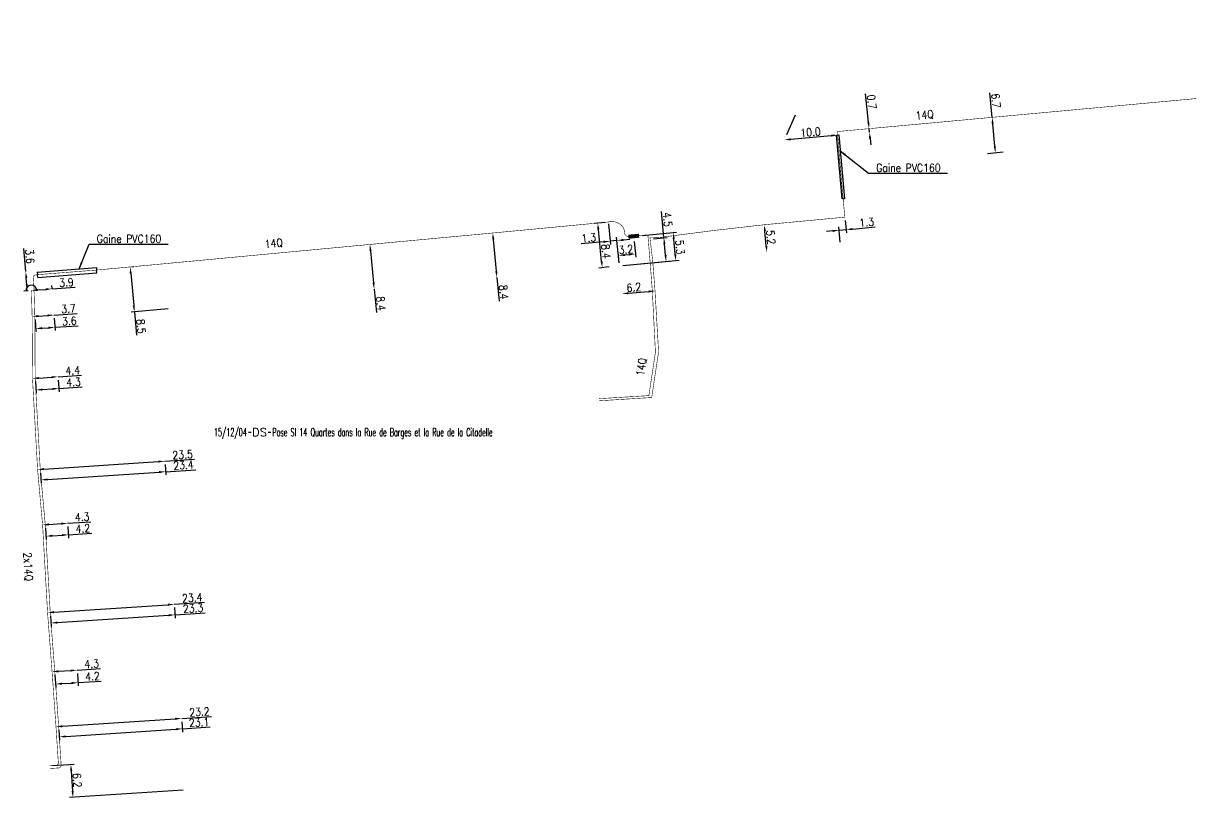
# Model space of a CAD drawing. Header units: millimetres. Extents: x 79997 to 81000, y 143376 to 144000.
# Drawn here: x 80562.6 to 80781.3, y 143502 to 143647.2 of the extents above; entities that cross this region are included whole.
import ezdxf
from ezdxf.enums import TextEntityAlignment as Align

# ---------------------------------------------------------------- set-up
doc = ezdxf.new("R2010")
doc.units = ezdxf.units.MM
doc.header["$PDMODE"] = 34
doc.linetypes.add('S_SIGNAL', pattern=[10, 4, -1.5, 0, -1.5, 0, -1.5, 0, -1.5])
doc.linetypes.add('S_ST', pattern=[14, 8, -1.5, 0, -1.5, 0, -1.5, 0, -1.5])
doc.layers.get('0').update_dxf_attribs({"linetype": 'CONTINUOUS'})
doc.layers.get('DEFPOINTS').update_dxf_attribs({"linetype": 'CONTINUOUS'})
for name, color, linetype in [('S_100', 5, 'S_SIGNAL'), ('S_300', 7, 'CONTINUOUS'), ('S_400', 7, 'CONTINUOUS')]:
    doc.layers.add(name, color=color, linetype=linetype)
doc.styles.add('M_ROMANS', font='ROMANS.shx', dxfattribs={"width": 0.75})
doc.styles.get("Standard").update_dxf_attribs({"font": 'romans.shx', "width": 0.85})
doc.dimstyles.get("Standard").update_dxf_attribs({"dimtxt": 1.5, "dimasz": 1.2, "dimexe": 0.625, "dimexo": 0.625, "dimgap": 0.25, "dimtad": 1, "dimdec": 1, "dimzin": 0, "dimdsep": 46, "dimtxsty": 'Standard', "dimcen": -0.5, "dimadec": 0, "dimazin": 0, "dimtfac": 1, "dimtdec": 1, "dimtmove": 0, "dimatfit": 3, "dimfxl": 0, "dimtolj": 1, "dimtzin": 0, "dimarcsym": 0})

# ---------------------------------------------------------------- blocks, each defined once
blk = doc.blocks.new('*D40')
at = {"layer": 'DEFPOINTS', "color": 0, "linetype": 'Continuous', "transparency": 16777216}
for p in [(80705.24, 143625.34), (80715.2, 143626.25), (80715.2, 143626.25)]:
    blk.add_point(p, dxfattribs=at)
at = {"layer": 'S_100', "color": 0, "linetype": 'Continuous', "lineweight": -2, "transparency": 16777216}
for p, q in [((80715.15, 143626.87), (80715.15, 143626.87)), ((80705.19, 143625.96), (80705.19, 143625.96)), ((80706.44, 143625.45), (80714.01, 143626.14))]:
    blk.add_line(p, q, dxfattribs=at)
at = {"layer": 'S_100', "color": 0, "linetype": 'Continuous', "transparency": 16777216}
for points in [[(80706.42, 143625.65), (80706.46, 143625.25), (80705.24, 143625.34)], [(80713.99, 143626.34), (80714.03, 143625.94), (80715.2, 143626.25)]]:
    blk.add_solid(points, dxfattribs=at)
at = {"layer": 'S_100', "color": 0, "linetype": 'Continuous', "transparency": 16777216, "insert": (80710.13, 143626.79), "char_height": 1.5, "attachment_point": 5, "rotation": 5.1975}
blk.add_mtext('\\A1;10.0', dxfattribs=at)
blk = doc.blocks.new('*D41')
at = {"layer": 'DEFPOINTS', "color": 0, "linetype": 'Continuous', "transparency": 16777216}
for p in [(80744.15, 143629.56), (80744.15, 143629.56), (80744.76, 143622.94)]:
    blk.add_point(p, dxfattribs=at)
at = {"layer": 'S_100', "color": 0, "linetype": 'Continuous', "lineweight": -2, "transparency": 16777216}
for p, q in [((80744.15, 143629.56), (80743.72, 143634.15)), ((80744.65, 143624.14), (80744.26, 143628.37))]:
    blk.add_line(p, q, dxfattribs=at)
at = {"layer": 'S_100', "color": 0, "linetype": 'Continuous', "transparency": 16777216}
for points in [[(80744.46, 143628.39), (80744.06, 143628.35), (80744.15, 143629.56)], [(80744.85, 143624.15), (80744.45, 143624.12), (80744.76, 143622.94)]]:
    blk.add_solid(points, dxfattribs=at)
at = {"layer": 'S_100', "color": 0, "linetype": 'Continuous', "transparency": 16777216, "insert": (80744.86, 143632.69), "char_height": 1.5, "attachment_point": 5, "rotation": 275.287}
blk.add_mtext('\\A1;6.7', dxfattribs=at)
blk = doc.blocks.new('*D42')
at = {"layer": 'DEFPOINTS', "color": 0, "linetype": 'Continuous', "transparency": 16777216}
for p in [(80701.47, 143609.43), (80701.47, 143609.43), (80701.96, 143604.25)]:
    blk.add_point(p, dxfattribs=at)
at = {"layer": 'S_100', "color": 0, "linetype": 'Continuous', "lineweight": -2, "transparency": 16777216}
blk.add_line((80701.84, 143605.45), (80701.58, 143608.24), dxfattribs=at)
at = {"layer": 'S_100', "color": 0, "linetype": 'Continuous', "transparency": 16777216}
for points in [[(80701.78, 143608.26), (80701.39, 143608.22), (80701.47, 143609.43)], [(80702.04, 143605.47), (80701.65, 143605.43), (80701.96, 143604.25)]]:
    blk.add_solid(points, dxfattribs=at)
at = {"layer": 'S_100', "color": 0, "linetype": 'Continuous', "transparency": 16777216, "insert": (80702.7, 143607.08), "char_height": 1.5, "attachment_point": 5, "rotation": 275.3334}
blk.add_mtext('\\A1;5.2', dxfattribs=at)
blk = doc.blocks.new('*D43')
at = {"layer": 'DEFPOINTS', "color": 0, "linetype": 'Continuous', "transparency": 16777216}
for p in [(80674.81, 143596.5), (80680.99, 143597.02), (80680.99, 143597.02)]:
    blk.add_point(p, dxfattribs=at)
at = {"layer": 'S_100', "color": 0, "linetype": 'Continuous', "lineweight": -2, "transparency": 16777216}
blk.add_line((80676, 143596.6), (80679.79, 143596.92), dxfattribs=at)
at = {"layer": 'S_100', "color": 0, "linetype": 'Continuous', "transparency": 16777216}
for points in [[(80675.99, 143596.8), (80676.02, 143596.4), (80674.81, 143596.5)], [(80679.77, 143597.12), (80679.81, 143596.72), (80680.99, 143597.02)]]:
    blk.add_solid(points, dxfattribs=at)
at = {"layer": 'S_100', "color": 0, "linetype": 'Continuous', "transparency": 16777216, "insert": (80677.02, 143597.69), "char_height": 1.5, "attachment_point": 5, "rotation": 4.771}
blk.add_mtext('\\A1;6.2', dxfattribs=at)
blk = doc.blocks.new('*D44')
at = {"layer": 'DEFPOINTS', "color": 0, "linetype": 'Continuous', "transparency": 16777216}
for p in [(80721.09, 143627.44), (80721.09, 143627.44), (80721.16, 143626.79)]:
    blk.add_point(p, dxfattribs=at)
at = {"layer": 'S_100', "color": 0, "linetype": 'Continuous', "lineweight": -2, "transparency": 16777216}
for p, q in [((80720.97, 143628.63), (80720.44, 143633.94)), ((80721.16, 143626.79), (80721.09, 143627.44)), ((80721.28, 143625.6), (80721.4, 143624.4))]:
    blk.add_line(p, q, dxfattribs=at)
at = {"layer": 'S_100', "color": 0, "linetype": 'Continuous', "transparency": 16777216}
for points in [[(80721.17, 143628.65), (80720.77, 143628.61), (80721.09, 143627.44)], [(80721.48, 143625.62), (80721.08, 143625.57), (80721.16, 143626.79)]]:
    blk.add_solid(points, dxfattribs=at)
at = {"layer": 'S_100', "color": 0, "linetype": 'Continuous', "transparency": 16777216, "insert": (80721.59, 143632.46), "char_height": 1.5, "attachment_point": 5, "rotation": 275.7668}
blk.add_mtext('\\A1;0.7', dxfattribs=at)
blk = doc.blocks.new('*D48')
at = {"layer": 'DEFPOINTS', "color": 0, "linetype": 'Continuous', "transparency": 16777216}
for p in [(80682.65, 143607.01), (80680.07, 143606.76), (80674.32, 143601.7)]:
    blk.add_point(p, dxfattribs=at)
at = {"layer": 'S_100', "color": 0, "linetype": 'Continuous', "lineweight": -2, "transparency": 16777216}
for p, q in [((80682.65, 143607.01), (80682.18, 143611.89)), ((80680.69, 143606.82), (80683.27, 143607.07)), ((80682.96, 143603.72), (80682.76, 143605.81)), ((80674.94, 143601.76), (80683.69, 143602.59))]:
    blk.add_line(p, q, dxfattribs=at)
at = {"layer": 'S_100', "color": 0, "linetype": 'Continuous', "transparency": 16777216}
for points in [[(80682.96, 143605.83), (80682.56, 143605.79), (80682.65, 143607.01)], [(80683.16, 143603.74), (80682.76, 143603.7), (80683.07, 143602.53)]]:
    blk.add_solid(points, dxfattribs=at)
at = {"layer": 'S_100', "color": 0, "linetype": 'Continuous', "transparency": 16777216, "insert": (80683.33, 143610.41), "char_height": 1.5, "attachment_point": 5, "rotation": 275.415}
blk.add_mtext('\\A1;4.5', dxfattribs=at)
blk = doc.blocks.new('*D49')
at = {"layer": 'DEFPOINTS', "color": 0, "linetype": 'Continuous', "transparency": 16777216}
for p in [(80716.56, 143610.85), (80716.79, 143608.52), (80715.75, 143605.55)]:
    blk.add_point(p, dxfattribs=at)
at = {"layer": 'S_100', "color": 0, "linetype": 'Continuous', "lineweight": -2, "transparency": 16777216}
for p, q in [((80716.62, 143610.23), (80716.84, 143607.89)), ((80714.29, 143608.28), (80713.09, 143608.16)), ((80715.69, 143606.17), (80715.42, 143609.01)), ((80715.48, 143608.39), (80716.79, 143608.52)), ((80717.98, 143608.63), (80722.22, 143609.03))]:
    blk.add_line(p, q, dxfattribs=at)
at = {"layer": 'S_100', "color": 0, "linetype": 'Continuous', "transparency": 16777216}
for points in [[(80714.27, 143608.48), (80714.3, 143608.08), (80715.48, 143608.39)], [(80717.96, 143608.83), (80718, 143608.43), (80716.79, 143608.52)]]:
    blk.add_solid(points, dxfattribs=at)
at = {"layer": 'S_100', "color": 0, "linetype": 'Continuous', "transparency": 16777216, "insert": (80720.64, 143609.89), "char_height": 1.5, "attachment_point": 5, "rotation": 5.415}
blk.add_mtext('\\A1;1.3', dxfattribs=at)
blk = doc.blocks.new('S_300_01')
at = {"color": 0, "linetype": 'Continuous'}
blk.add_solid([(-1, 0.75), (-1, 0), (1, 0.75), (1, 0)], dxfattribs=at)
at = {"color": 0, "linetype": 'Continuous', "style": 'M_ROMANS', "width": 0.75, "flags": 3}
for tag, p in [('DEF_LEG', (-0.05, -4.63)), ('DEF_COUP', (-0.05, -7.13)), ('DEF_TYPE', (-0.05, -9.63))]:
    blk.add_attdef(tag, text='', height=1.2, dxfattribs=at).set_placement(p, align=Align.MIDDLE)
blk = doc.blocks.new('S_300_05')
at = {"layer": 'S_300', "linetype": 'Continuous'}
blk.add_arc((0, 0), 1, 270, 90, dxfattribs=at)
at = {"layer": 'S_300', "linetype": 'Continuous', "style": 'M_ROMANS', "width": 0.75, "flags": 3}
for tag, p in [('DEF_LEG', (0, -5)), ('DEF_COUP', (0, -7.5)), ('DEF_TYPE', (0, -10))]:
    blk.add_attdef(tag, text='', height=1.2, dxfattribs=at).set_placement(p, align=Align.MIDDLE)
blk = doc.blocks.new('*D52')
at = {"layer": 'DEFPOINTS', "color": 0, "linetype": 'Continuous', "transparency": 16777216}
for p in [(80627.58, 143605.74), (80627.58, 143605.74), (80628.37, 143597.38)]:
    blk.add_point(p, dxfattribs=at)
at = {"layer": 'S_100', "color": 0, "linetype": 'Continuous', "lineweight": -2, "transparency": 16777216}
for p, q in [((80628.2, 143605.8), (80628.2, 143605.8)), ((80627.69, 143604.55), (80628.26, 143598.57)), ((80628.37, 143597.38), (80628.79, 143592.97)), ((80628.99, 143597.44), (80628.99, 143597.44))]:
    blk.add_line(p, q, dxfattribs=at)
at = {"layer": 'S_100', "color": 0, "linetype": 'Continuous', "transparency": 16777216}
for points in [[(80627.89, 143604.57), (80627.49, 143604.53), (80627.58, 143605.74)], [(80628.46, 143598.59), (80628.06, 143598.56), (80628.37, 143597.38)]]:
    blk.add_solid(points, dxfattribs=at)
at = {"layer": 'S_100', "color": 0, "linetype": 'Continuous', "transparency": 16777216, "insert": (80629.63, 143594.67), "char_height": 1.5, "attachment_point": 5, "rotation": 275.415}
blk.add_mtext('\\A1;8.4', dxfattribs=at)
blk = doc.blocks.new('*D53')
at = {"layer": 'DEFPOINTS', "color": 0, "linetype": 'Continuous', "transparency": 16777216}
for p in [(80650.58, 143607.88), (80650.58, 143607.88), (80651.37, 143599.52)]:
    blk.add_point(p, dxfattribs=at)
at = {"layer": 'S_100', "color": 0, "linetype": 'Continuous', "lineweight": -2, "transparency": 16777216}
for p, q in [((80650.69, 143606.68), (80651.26, 143600.71)), ((80651.37, 143599.52), (80651.79, 143595.1))]:
    blk.add_line(p, q, dxfattribs=at)
at = {"layer": 'S_100', "color": 0, "linetype": 'Continuous', "transparency": 16777216}
for points in [[(80650.89, 143606.7), (80650.49, 143606.66), (80650.58, 143607.88)], [(80651.45, 143600.73), (80651.06, 143600.69), (80651.37, 143599.52)]]:
    blk.add_solid(points, dxfattribs=at)
at = {"layer": 'S_100', "color": 0, "linetype": 'Continuous', "transparency": 16777216, "insert": (80652.63, 143596.81), "char_height": 1.5, "attachment_point": 5, "rotation": 275.415}
blk.add_mtext('\\A1;8.4', dxfattribs=at)
blk = doc.blocks.new('*D54')
at = {"layer": 'DEFPOINTS', "color": 0, "linetype": 'Continuous', "transparency": 16777216}
for p in [(80670.26, 143609.74), (80672.19, 143609.93), (80673.03, 143601.58)]:
    blk.add_point(p, dxfattribs=at)
at = {"layer": 'S_100', "color": 0, "linetype": 'Continuous', "lineweight": -2, "transparency": 16777216}
for p, q in [((80671.57, 143609.87), (80669.64, 143609.67)), ((80670.98, 143602.57), (80670.38, 143608.54)), ((80672.41, 143601.51), (80670.48, 143601.32))]:
    blk.add_line(p, q, dxfattribs=at)
at = {"layer": 'S_100', "color": 0, "linetype": 'Continuous', "transparency": 16777216}
for points in [[(80670.58, 143608.56), (80670.18, 143608.52), (80670.26, 143609.74)], [(80671.18, 143602.59), (80670.79, 143602.55), (80671.11, 143601.38)]]:
    blk.add_solid(points, dxfattribs=at)
at = {"layer": 'S_100', "color": 0, "linetype": 'Continuous', "transparency": 16777216, "insert": (80671.8, 143604.46), "char_height": 1.5, "attachment_point": 5, "rotation": 275.768}
blk.add_mtext('\\A1;8.4', dxfattribs=at)
blk = doc.blocks.new('*D55')
at = {"layer": 'DEFPOINTS', "color": 0, "linetype": 'Continuous', "transparency": 16777216}
for p in [(80582.37, 143601.49), (80582.65, 143601.52), (80590.38, 143593.73)]:
    blk.add_point(p, dxfattribs=at)
at = {"layer": 'S_100', "color": 0, "linetype": 'Continuous', "lineweight": -2, "transparency": 16777216}
for p, q in [((80582.99, 143601.55), (80583.28, 143601.58)), ((80582.76, 143600.33), (80583.33, 143594.28)), ((80589.76, 143593.67), (80582.82, 143593.03)), ((80583.44, 143593.08), (80583.85, 143588.73))]:
    blk.add_line(p, q, dxfattribs=at)
at = {"layer": 'S_100', "color": 0, "linetype": 'Continuous', "transparency": 16777216}
for points in [[(80582.96, 143600.34), (80582.57, 143600.31), (80582.65, 143601.52)], [(80583.53, 143594.3), (80583.13, 143594.26), (80583.44, 143593.08)]]:
    blk.add_solid(points, dxfattribs=at)
at = {"layer": 'S_100', "color": 0, "linetype": 'Continuous', "transparency": 16777216, "insert": (80584.69, 143590.4), "char_height": 1.5, "attachment_point": 5, "rotation": 275.3264}
blk.add_mtext('\\A1;8.5', dxfattribs=at)
blk = doc.blocks.new('*D56')
at = {"layer": 'DEFPOINTS', "color": 0, "linetype": 'Continuous', "transparency": 16777216}
for p in [(80672.21, 143610.26), (80672.58, 143606.35), (80674.32, 143601.7)]:
    blk.add_point(p, dxfattribs=at)
at = {"layer": 'S_100', "color": 0, "linetype": 'Continuous', "lineweight": -2, "transparency": 16777216}
for p, q in [((80672.27, 143609.63), (80672.64, 143605.72)), ((80674.26, 143602.32), (80673.8, 143607.09)), ((80671.38, 143606.23), (80667.18, 143605.84)), ((80673.86, 143606.47), (80672.58, 143606.35)), ((80675.06, 143606.58), (80676.25, 143606.7))]:
    blk.add_line(p, q, dxfattribs=at)
at = {"layer": 'S_100', "color": 0, "linetype": 'Continuous', "transparency": 16777216}
for points in [[(80671.36, 143606.43), (80671.4, 143606.03), (80672.58, 143606.35)], [(80675.04, 143606.78), (80675.08, 143606.38), (80673.86, 143606.47)]]:
    blk.add_solid(points, dxfattribs=at)
at = {"layer": 'S_100', "color": 0, "linetype": 'Continuous', "transparency": 16777216, "insert": (80668.58, 143606.97), "char_height": 1.5, "attachment_point": 5, "rotation": 5.415}
blk.add_mtext('\\A1;1.3', dxfattribs=at)
blk = doc.blocks.new('*D57')
at = {"layer": 'DEFPOINTS', "color": 0, "linetype": 'Continuous', "transparency": 16777216}
for p in [(80677.04, 143606.9), (80677.32, 143603.96), (80674.32, 143601.7)]:
    blk.add_point(p, dxfattribs=at)
at = {"layer": 'S_400', "color": 0, "linetype": 'Continuous', "lineweight": -2, "transparency": 16777216}
for p, q in [((80677.1, 143606.28), (80677.37, 143603.34)), ((80674.26, 143602.32), (80674.07, 143604.28)), ((80675.32, 143603.78), (80676.12, 143603.85))]:
    blk.add_line(p, q, dxfattribs=at)
at = {"layer": 'S_400', "color": 0, "linetype": 'Continuous', "transparency": 16777216}
for points in [[(80675.31, 143603.97), (80675.34, 143603.58), (80674.13, 143603.66)], [(80676.1, 143604.05), (80676.14, 143603.65), (80677.32, 143603.96)]]:
    blk.add_solid(points, dxfattribs=at)
at = {"layer": 'S_400', "color": 0, "linetype": 'Continuous', "transparency": 16777216, "insert": (80675.53, 143604.8), "char_height": 1.5, "attachment_point": 5, "rotation": 5.415}
blk.add_mtext('\\A1;3.2', dxfattribs=at)
blk = doc.blocks.new('*D58')
at = {"layer": 'DEFPOINTS', "color": 0, "linetype": 'Continuous', "transparency": 16777216}
for p in [(80678, 143607.37), (80684.4, 143607.98), (80674.32, 143601.7)]:
    blk.add_point(p, dxfattribs=at)
at = {"layer": 'S_400', "color": 0, "linetype": 'Continuous', "lineweight": -2, "transparency": 16777216}
for p, q in [((80678.62, 143607.43), (80685.02, 143608.03)), ((80684.78, 143603.89), (80684.51, 143606.78)), ((80674.94, 143601.76), (80685.52, 143602.76))]:
    blk.add_line(p, q, dxfattribs=at)
at = {"layer": 'S_400', "color": 0, "linetype": 'Continuous', "transparency": 16777216}
for points in [[(80684.71, 143606.8), (80684.31, 143606.76), (80684.4, 143607.98)], [(80684.98, 143603.91), (80684.58, 143603.88), (80684.9, 143602.7)]]:
    blk.add_solid(points, dxfattribs=at)
at = {"layer": 'S_400', "color": 0, "linetype": 'Continuous', "transparency": 16777216, "insert": (80685.66, 143605.23), "char_height": 1.5, "attachment_point": 5, "rotation": 275.415}
blk.add_mtext('\\A1;5.3', dxfattribs=at)
blk = doc.blocks.new('GIS_MODF')
at = {"color": 0, "linetype": 'Continuous', "flags": 128}
for points in [[(-2.18, -0.01), (-1.68, -0.01)], [(1.52, -0.01), (2.02, -0.01)]]:
    blk.add_lwpolyline(points, dxfattribs=at)
at = {"color": 0, "linetype": 'Continuous', "width": 0.5}
blk.add_attdef('DATE', text='', height=1.5, dxfattribs=at).set_placement((-2.5, -0.8), align=Align.RIGHT)
at = {"color": 0, "linetype": 'Continuous', "width": 1.771291}
blk.add_attdef('USER', text='', height=1.5, dxfattribs=at).set_placement((-1.51, -0.8), (1.28, -0.8), align=Align.FIT)
at = {"color": 0, "linetype": 'Continuous', "width": 0.5}
blk.add_attdef('DESC', (2.29, -0.8), '', height=1.5, dxfattribs=at)
blk = doc.blocks.new('*D59')
at = {"layer": 'DEFPOINTS', "color": 0, "linetype": 'Continuous', "transparency": 16777216}
for p in [(80564.15, 143597.11), (80568.04, 143597.42), (80568.08, 143596.87)]:
    blk.add_point(p, dxfattribs=at)
at = {"layer": 'S_300', "color": 0, "linetype": 'Continuous', "lineweight": -2, "transparency": 16777216}
for p, q in [((80564.1, 143597.73), (80564.1, 143597.73)), ((80565.35, 143597.2), (80566.84, 143597.32)), ((80568.03, 143597.5), (80567.99, 143598.04)), ((80568.04, 143597.42), (80572.34, 143597.76))]:
    blk.add_line(p, q, dxfattribs=at)
at = {"layer": 'S_300', "color": 0, "linetype": 'Continuous', "transparency": 16777216}
for points in [[(80565.33, 143597.4), (80565.36, 143597), (80564.15, 143597.11)], [(80566.83, 143597.52), (80566.86, 143597.12), (80568.04, 143597.42)]]:
    blk.add_solid(points, dxfattribs=at)
at = {"layer": 'S_300', "color": 0, "linetype": 'Continuous', "transparency": 16777216, "insert": (80570.71, 143598.63), "char_height": 1.5, "attachment_point": 5, "rotation": 4.5565}
blk.add_mtext('\\A1;3.9', dxfattribs=at)
blk = doc.blocks.new('*D60')
at = {"layer": 'DEFPOINTS', "color": 0, "linetype": 'Continuous', "transparency": 16777216}
for p in [(80563.1, 143600.64), (80563.1, 143600.64), (80564.15, 143597.11)]:
    blk.add_point(p, dxfattribs=at)
at = {"layer": 'S_300', "color": 0, "linetype": 'Continuous', "lineweight": -2, "transparency": 16777216}
for p, q in [((80563.1, 143600.64), (80562.75, 143604.99)), ((80563.29, 143598.24), (80563.19, 143599.44)), ((80563.53, 143597.06), (80562.76, 143597))]:
    blk.add_line(p, q, dxfattribs=at)
at = {"layer": 'S_300', "color": 0, "linetype": 'Continuous', "transparency": 16777216}
for points in [[(80563.39, 143599.45), (80562.99, 143599.42), (80563.1, 143600.64)], [(80563.49, 143598.26), (80563.09, 143598.23), (80563.38, 143597.05)]]:
    blk.add_solid(points, dxfattribs=at)
at = {"layer": 'S_300', "color": 0, "linetype": 'Continuous', "transparency": 16777216, "insert": (80563.87, 143603.49), "char_height": 1.5, "attachment_point": 5, "rotation": 274.5565}
blk.add_mtext('\\A1;3.6', dxfattribs=at)
blk = doc.blocks.new('*D61')
at = {"layer": 'DEFPOINTS', "color": 0, "linetype": 'Continuous', "transparency": 16777216}
for p in [(80569.15, 143580.94), (80564.86, 143580.65), (80569.29, 143578.74)]:
    blk.add_point(p, dxfattribs=at)
at = {"layer": 'S_100', "color": 0, "linetype": 'Continuous', "lineweight": -2, "transparency": 16777216}
for p, q in [((80564.9, 143580.03), (80565.04, 143577.83)), ((80566.2, 143578.54), (80568.09, 143578.66)), ((80569.19, 143580.31), (80569.33, 143578.12)), ((80569.29, 143578.74), (80573.68, 143579.03))]:
    blk.add_line(p, q, dxfattribs=at)
at = {"layer": 'S_100', "color": 0, "linetype": 'Continuous', "transparency": 16777216}
for points in [[(80566.19, 143578.73), (80566.21, 143578.34), (80565, 143578.46)], [(80568.08, 143578.86), (80568.11, 143578.46), (80569.29, 143578.74)]]:
    blk.add_solid(points, dxfattribs=at)
at = {"layer": 'S_100', "color": 0, "linetype": 'Continuous', "transparency": 16777216, "insert": (80572.03, 143579.92), "char_height": 1.5, "attachment_point": 5, "rotation": 3.78}
blk.add_mtext('\\A1;4.3', dxfattribs=at)
blk = doc.blocks.new('*D62')
at = {"layer": 'DEFPOINTS', "color": 0, "linetype": 'Continuous', "transparency": 16777216}
for p in [(80569.15, 143580.94), (80569.15, 143580.94), (80564.36, 143580.62)]:
    blk.add_point(p, dxfattribs=at)
at = {"layer": 'S_100', "color": 0, "linetype": 'Continuous', "lineweight": -2, "transparency": 16777216}
for p, q in [((80565.55, 143580.7), (80567.95, 143580.86)), ((80569.15, 143580.94), (80573.57, 143581.23))]:
    blk.add_line(p, q, dxfattribs=at)
at = {"layer": 'S_100', "color": 0, "linetype": 'Continuous', "transparency": 16777216}
for points in [[(80565.54, 143580.9), (80565.57, 143580.5), (80564.36, 143580.62)], [(80567.94, 143581.06), (80567.96, 143580.66), (80569.15, 143580.94)]]:
    blk.add_solid(points, dxfattribs=at)
at = {"layer": 'S_100', "color": 0, "linetype": 'Continuous', "transparency": 16777216, "insert": (80571.89, 143582.12), "char_height": 1.5, "attachment_point": 5, "rotation": 3.78}
blk.add_mtext('\\A1;4.4', dxfattribs=at)
blk = doc.blocks.new('*D63')
at = {"layer": 'DEFPOINTS', "color": 0, "linetype": 'Continuous', "transparency": 16777216}
for p in [(80565.81, 143563.57), (80589.16, 143565.11), (80589.29, 143563.14)]:
    blk.add_point(p, dxfattribs=at)
at = {"layer": 'S_100', "color": 0, "linetype": 'Continuous', "lineweight": -2, "transparency": 16777216}
for p, q in [((80589.2, 143564.49), (80589.33, 143562.52)), ((80589.29, 143563.14), (80594.93, 143563.51)), ((80565.85, 143562.95), (80565.98, 143560.98)), ((80567.14, 143561.68), (80588.09, 143563.06))]:
    blk.add_line(p, q, dxfattribs=at)
at = {"layer": 'S_100', "color": 0, "linetype": 'Continuous', "transparency": 16777216}
for points in [[(80588.08, 143563.26), (80588.11, 143562.86), (80589.29, 143563.14)], [(80567.13, 143561.88), (80567.15, 143561.48), (80565.94, 143561.6)]]:
    blk.add_solid(points, dxfattribs=at)
at = {"layer": 'S_100', "color": 0, "linetype": 'Continuous', "transparency": 16777216, "insert": (80592.64, 143564.37), "char_height": 1.5, "attachment_point": 5, "rotation": 3.7708}
blk.add_mtext('\\A1;23.4', dxfattribs=at)
blk = doc.blocks.new('*D64')
at = {"layer": 'DEFPOINTS', "color": 0, "linetype": 'Continuous', "transparency": 16777216}
for p in [(80565.31, 143563.54), (80589.16, 143565.11), (80589.16, 143565.11)]:
    blk.add_point(p, dxfattribs=at)
at = {"layer": 'S_100', "color": 0, "linetype": 'Continuous', "lineweight": -2, "transparency": 16777216}
for p, q in [((80589.16, 143565.11), (80594.74, 143565.48)), ((80566.51, 143563.62), (80587.96, 143565.03)), ((80589.2, 143564.49), (80589.2, 143564.49)), ((80565.35, 143562.91), (80565.35, 143562.91))]:
    blk.add_line(p, q, dxfattribs=at)
at = {"layer": 'S_100', "color": 0, "linetype": 'Continuous', "transparency": 16777216}
for points in [[(80566.5, 143563.82), (80566.52, 143563.42), (80565.31, 143563.54)], [(80587.95, 143565.23), (80587.98, 143564.83), (80589.16, 143565.11)]]:
    blk.add_solid(points, dxfattribs=at)
at = {"layer": 'S_100', "color": 0, "linetype": 'Continuous', "transparency": 16777216, "insert": (80592.48, 143566.33), "char_height": 1.5, "attachment_point": 5, "rotation": 3.7708}
blk.add_mtext('\\A1;23.5', dxfattribs=at)
blk = doc.blocks.new('*D65')
at = {"layer": 'DEFPOINTS', "color": 0, "linetype": 'Continuous', "transparency": 16777216}
for p in [(80566.75, 143553.2), (80570.94, 143553.47), (80571.08, 143551.32)]:
    blk.add_point(p, dxfattribs=at)
at = {"layer": 'S_100', "color": 0, "linetype": 'Continuous', "lineweight": -2, "transparency": 16777216}
for p, q in [((80566.79, 143552.58), (80566.93, 143550.43)), ((80570.98, 143552.85), (80571.12, 143550.7)), ((80568.09, 143551.13), (80569.89, 143551.24)), ((80571.08, 143551.32), (80575.45, 143551.6))]:
    blk.add_line(p, q, dxfattribs=at)
at = {"layer": 'S_100', "color": 0, "linetype": 'Continuous', "transparency": 16777216}
for points in [[(80568.08, 143551.33), (80568.1, 143550.93), (80566.89, 143551.05)], [(80569.87, 143551.44), (80569.9, 143551.04), (80571.08, 143551.32)]]:
    blk.add_solid(points, dxfattribs=at)
at = {"layer": 'S_100', "color": 0, "linetype": 'Continuous', "transparency": 16777216, "insert": (80573.8, 143552.5), "char_height": 1.5, "attachment_point": 5, "rotation": 3.694}
blk.add_mtext('\\A1;4.2', dxfattribs=at)
blk = doc.blocks.new('*D66')
at = {"layer": 'DEFPOINTS', "color": 0, "linetype": 'Continuous', "transparency": 16777216}
for p in [(80566.25, 143553.17), (80570.94, 143553.47), (80570.94, 143553.47)]:
    blk.add_point(p, dxfattribs=at)
at = {"layer": 'S_100', "color": 0, "linetype": 'Continuous', "lineweight": -2, "transparency": 16777216}
for p, q in [((80567.45, 143553.25), (80569.75, 143553.4)), ((80570.94, 143553.47), (80575.31, 143553.76))]:
    blk.add_line(p, q, dxfattribs=at)
at = {"layer": 'S_100', "color": 0, "linetype": 'Continuous', "transparency": 16777216}
for points in [[(80567.44, 143553.45), (80567.46, 143553.05), (80566.25, 143553.17)], [(80569.73, 143553.6), (80569.76, 143553.2), (80570.94, 143553.47)]]:
    blk.add_solid(points, dxfattribs=at)
at = {"layer": 'S_100', "color": 0, "linetype": 'Continuous', "transparency": 16777216, "insert": (80573.66, 143554.65), "char_height": 1.5, "attachment_point": 5, "rotation": 3.694}
blk.add_mtext('\\A1;4.3', dxfattribs=at)
blk = doc.blocks.new('*D67')
at = {"layer": 'DEFPOINTS', "color": 0, "linetype": 'Continuous', "transparency": 16777216}
for p in [(80568.53, 143525.67), (80572.72, 143525.94), (80572.87, 143523.6)]:
    blk.add_point(p, dxfattribs=at)
at = {"layer": 'S_100', "color": 0, "linetype": 'Continuous', "lineweight": -2, "transparency": 16777216}
for p, q in [((80568.57, 143525.05), (80568.72, 143522.71)), ((80572.76, 143525.32), (80572.91, 143522.98)), ((80569.88, 143523.41), (80571.68, 143523.52)), ((80572.87, 143523.6), (80577.24, 143523.88))]:
    blk.add_line(p, q, dxfattribs=at)
at = {"layer": 'S_100', "color": 0, "linetype": 'Continuous', "transparency": 16777216}
for points in [[(80569.87, 143523.61), (80569.89, 143523.21), (80568.68, 143523.33)], [(80571.66, 143523.72), (80571.69, 143523.32), (80572.87, 143523.6)]]:
    blk.add_solid(points, dxfattribs=at)
at = {"layer": 'S_100', "color": 0, "linetype": 'Continuous', "transparency": 16777216, "insert": (80575.59, 143524.78), "char_height": 1.5, "attachment_point": 5, "rotation": 3.694}
blk.add_mtext('\\A1;4.2', dxfattribs=at)
blk = doc.blocks.new('*D68')
at = {"layer": 'DEFPOINTS', "color": 0, "linetype": 'Continuous', "transparency": 16777216}
for p in [(80568.03, 143525.64), (80572.72, 143525.94), (80572.72, 143525.94)]:
    blk.add_point(p, dxfattribs=at)
at = {"layer": 'S_100', "color": 0, "linetype": 'Continuous', "lineweight": -2, "transparency": 16777216}
for p, q in [((80572.72, 143525.94), (80577.08, 143526.22)), ((80569.23, 143525.72), (80571.52, 143525.86))]:
    blk.add_line(p, q, dxfattribs=at)
at = {"layer": 'S_100', "color": 0, "linetype": 'Continuous', "transparency": 16777216}
for points in [[(80569.22, 143525.92), (80569.24, 143525.52), (80568.03, 143525.64)], [(80571.51, 143526.06), (80571.54, 143525.66), (80572.72, 143525.94)]]:
    blk.add_solid(points, dxfattribs=at)
at = {"layer": 'S_100', "color": 0, "linetype": 'Continuous', "transparency": 16777216, "insert": (80575.44, 143527.12), "char_height": 1.5, "attachment_point": 5, "rotation": 3.694}
blk.add_mtext('\\A1;4.3', dxfattribs=at)
blk = doc.blocks.new('*D69')
at = {"layer": 'DEFPOINTS', "color": 0, "linetype": 'Continuous', "transparency": 16777216}
for p in [(80569.26, 143515.37), (80592.31, 143516.9), (80592.44, 143514.95)]:
    blk.add_point(p, dxfattribs=at)
at = {"layer": 'S_100', "color": 0, "linetype": 'Continuous', "lineweight": -2, "transparency": 16777216}
for p, q in [((80592.35, 143516.27), (80592.48, 143514.33)), ((80592.44, 143514.95), (80597.65, 143515.3)), ((80569.3, 143514.75), (80569.43, 143512.81)), ((80570.59, 143513.51), (80591.24, 143514.87))]:
    blk.add_line(p, q, dxfattribs=at)
at = {"layer": 'S_100', "color": 0, "linetype": 'Continuous', "transparency": 16777216}
for points in [[(80570.57, 143513.71), (80570.6, 143513.31), (80569.39, 143513.43)], [(80591.23, 143515.07), (80591.25, 143514.67), (80592.44, 143514.95)]]:
    blk.add_solid(points, dxfattribs=at)
at = {"layer": 'S_100', "color": 0, "linetype": 'Continuous', "transparency": 16777216, "insert": (80595.58, 143516.16), "char_height": 1.5, "attachment_point": 5, "rotation": 3.78}
blk.add_mtext('\\A1;23.1', dxfattribs=at)
blk = doc.blocks.new('*D70')
at = {"layer": 'DEFPOINTS', "color": 0, "linetype": 'Continuous', "transparency": 16777216}
for p in [(80568.76, 143515.34), (80592.31, 143516.9), (80592.31, 143516.9)]:
    blk.add_point(p, dxfattribs=at)
at = {"layer": 'S_100', "color": 0, "linetype": 'Continuous', "lineweight": -2, "transparency": 16777216}
for p, q in [((80569.96, 143515.42), (80591.11, 143516.82)), ((80592.31, 143516.9), (80597.88, 143517.26)), ((80592.35, 143516.27), (80592.35, 143516.27)), ((80568.8, 143514.72), (80568.8, 143514.72))]:
    blk.add_line(p, q, dxfattribs=at)
at = {"layer": 'S_100', "color": 0, "linetype": 'Continuous', "transparency": 16777216}
for points in [[(80569.95, 143515.62), (80569.97, 143515.22), (80568.76, 143515.34)], [(80591.1, 143517.02), (80591.13, 143516.62), (80592.31, 143516.9)]]:
    blk.add_solid(points, dxfattribs=at)
at = {"layer": 'S_100', "color": 0, "linetype": 'Continuous', "transparency": 16777216, "insert": (80595.63, 143518.12), "char_height": 1.5, "attachment_point": 5, "rotation": 3.7825}
blk.add_mtext('\\A1;23.2', dxfattribs=at)
blk = doc.blocks.new('*D71')
at = {"layer": 'DEFPOINTS', "color": 0, "linetype": 'Continuous', "transparency": 16777216}
for p in [(80564.79, 143592.27), (80568.38, 143592.51), (80568.53, 143590.2)]:
    blk.add_point(p, dxfattribs=at)
at = {"layer": 'S_100', "color": 0, "linetype": 'Continuous', "lineweight": -2, "transparency": 16777216}
for p, q in [((80568.42, 143591.89), (80568.58, 143589.58)), ((80564.83, 143591.65), (80564.98, 143589.34)), ((80566.14, 143590.04), (80567.34, 143590.12)), ((80568.53, 143590.2), (80572.9, 143590.49))]:
    blk.add_line(p, q, dxfattribs=at)
at = {"layer": 'S_100', "color": 0, "linetype": 'Continuous', "transparency": 16777216}
for points in [[(80566.13, 143590.24), (80566.15, 143589.84), (80564.94, 143589.96)], [(80567.32, 143590.32), (80567.35, 143589.92), (80568.53, 143590.2)]]:
    blk.add_solid(points, dxfattribs=at)
at = {"layer": 'S_100', "color": 0, "linetype": 'Continuous', "transparency": 16777216, "insert": (80571.25, 143591.38), "char_height": 1.5, "attachment_point": 5, "rotation": 3.78}
blk.add_mtext('\\A1;3.6', dxfattribs=at)
blk = doc.blocks.new('*D72')
at = {"layer": 'DEFPOINTS', "color": 0, "linetype": 'Continuous', "transparency": 16777216}
for p in [(80564.29, 143592.24), (80568.38, 143592.51), (80568.38, 143592.51)]:
    blk.add_point(p, dxfattribs=at)
at = {"layer": 'S_100', "color": 0, "linetype": 'Continuous', "lineweight": -2, "transparency": 16777216}
for p, q in [((80565.49, 143592.32), (80567.18, 143592.43)), ((80568.38, 143592.51), (80572.74, 143592.8))]:
    blk.add_line(p, q, dxfattribs=at)
at = {"layer": 'S_100', "color": 0, "linetype": 'Continuous', "transparency": 16777216}
for points in [[(80565.47, 143592.52), (80565.5, 143592.12), (80564.29, 143592.24)], [(80567.17, 143592.63), (80567.2, 143592.23), (80568.38, 143592.51)]]:
    blk.add_solid(points, dxfattribs=at)
at = {"layer": 'S_100', "color": 0, "linetype": 'Continuous', "transparency": 16777216, "insert": (80571.1, 143593.69), "char_height": 1.5, "attachment_point": 5, "rotation": 3.78}
blk.add_mtext('\\A1;3.7', dxfattribs=at)
blk = doc.blocks.new('*D73')
at = {"layer": 'DEFPOINTS', "color": 0, "linetype": 'Continuous', "transparency": 16777216}
for p in [(80567.52, 143508), (80571.95, 143502.08), (80593.2, 143503.48)]:
    blk.add_point(p, dxfattribs=at)
at = {"layer": 'S_100', "color": 0, "linetype": 'Continuous', "lineweight": -2, "transparency": 16777216}
for p, q in [((80568.14, 143508.04), (80572.16, 143508.31)), ((80571.62, 143507.07), (80571.87, 143503.27)), ((80592.57, 143503.44), (80571.32, 143502.04))]:
    blk.add_line(p, q, dxfattribs=at)
at = {"layer": 'S_100', "color": 0, "linetype": 'Continuous', "transparency": 16777216}
for points in [[(80571.82, 143507.08), (80571.42, 143507.05), (80571.54, 143508.26)], [(80572.07, 143503.29), (80571.67, 143503.26), (80571.95, 143502.08)]]:
    blk.add_solid(points, dxfattribs=at)
at = {"layer": 'S_100', "color": 0, "linetype": 'Continuous', "transparency": 16777216, "insert": (80572.74, 143505.3), "char_height": 1.5, "attachment_point": 5, "rotation": 273.7708}
blk.add_mtext('\\A1;6.2', dxfattribs=at)
blk = doc.blocks.new('*D74')
at = {"layer": 'DEFPOINTS', "color": 0, "linetype": 'Continuous', "transparency": 16777216}
for p in [(80590.93, 143538.29), (80567.68, 143536.76), (80591.06, 143536.31)]:
    blk.add_point(p, dxfattribs=at)
at = {"layer": 'S_100', "color": 0, "linetype": 'Continuous', "lineweight": -2, "transparency": 16777216}
for p, q in [((80590.97, 143537.67), (80591.1, 143535.68)), ((80567.72, 143536.13), (80567.85, 143534.15)), ((80569.01, 143534.85), (80589.86, 143536.23)), ((80591.06, 143536.31), (80596.7, 143536.68))]:
    blk.add_line(p, q, dxfattribs=at)
at = {"layer": 'S_100', "color": 0, "linetype": 'Continuous', "transparency": 16777216}
for points in [[(80568.99, 143535.05), (80569.02, 143534.66), (80567.81, 143534.78)], [(80589.85, 143536.43), (80589.88, 143536.03), (80591.06, 143536.31)]]:
    blk.add_solid(points, dxfattribs=at)
at = {"layer": 'S_100', "color": 0, "linetype": 'Continuous', "transparency": 16777216, "insert": (80594.45, 143537.53), "char_height": 1.5, "attachment_point": 5, "rotation": 3.7708}
blk.add_mtext('\\A1;23.3', dxfattribs=at)
blk = doc.blocks.new('*D75')
at = {"layer": 'DEFPOINTS', "color": 0, "linetype": 'Continuous', "transparency": 16777216}
for p in [(80590.93, 143538.29), (80590.93, 143538.29), (80567.18, 143536.72)]:
    blk.add_point(p, dxfattribs=at)
at = {"layer": 'S_100', "color": 0, "linetype": 'Continuous', "lineweight": -2, "transparency": 16777216}
for p, q in [((80568.38, 143536.8), (80589.73, 143538.21)), ((80590.93, 143538.29), (80596.56, 143538.66))]:
    blk.add_line(p, q, dxfattribs=at)
at = {"layer": 'S_100', "color": 0, "linetype": 'Continuous', "transparency": 16777216}
for points in [[(80589.72, 143538.41), (80589.75, 143538.01), (80590.93, 143538.29)], [(80568.37, 143537), (80568.39, 143536.6), (80567.18, 143536.72)]]:
    blk.add_solid(points, dxfattribs=at)
at = {"layer": 'S_100', "color": 0, "linetype": 'Continuous', "transparency": 16777216, "insert": (80594.28, 143539.51), "char_height": 1.5, "attachment_point": 5, "rotation": 3.7708}
blk.add_mtext('\\A1;23.4', dxfattribs=at)

msp = doc.modelspace()

# ---------------------------------------------------------------- linework, layer by layer
at = {"layer": 'S_100'}
for p, q in [((80707.25, 143629.96), (80705.12, 143625.07)), ((80743.27, 143622.8), (80746.25, 143623.08))]:
    msp.add_line(p, q, dxfattribs=at)
at = {"layer": 'S_100', "linetype": 'S_ST', "const_width": 0.1, "flags": 128}
for points in [[(80670.52, 143576.43), (80680.37, 143577.04), (80681.66, 143585.61), (80680.99, 143597.02), (80680.58, 143602.39), (80680.04, 143607.04), (80681.6, 143607.01), (80692.2, 143608.38), (80701.47, 143609.43), (80715.27, 143610.73), (80716.56, 143610.85), (80716.1, 143615.67), (80715.15, 143626.9), (80715.15, 143626.9), (80721.09, 143627.44), (80744.15, 143629.56), (80827.97, 143637.28), (80827.97, 143637.28), (80827.97, 143637.28), (80827.97, 143637.28), (80935.5, 143647.13), (80936.46, 143636.98), (80937.07, 143630.78)], [(80670.5, 143576.83), (80679.85, 143577.4), (80681.07, 143585.53), (80680.49, 143596.98), (80680.1, 143602.17), (80679.65, 143607.55), (80678, 143607.37), (80678, 143607.37)]]:
    msp.add_lwpolyline(points, dxfattribs=at)
for points in [[(80567.56, 143507.5), (80569.26, 143507.61, 0.413774), (80569.73, 143508.14), (80569.26, 143515.37), (80568.53, 143525.67), (80567.68, 143536.76), (80566.75, 143553.2), (80565.81, 143563.57), (80564.86, 143580.65), (80564.79, 143592.27), (80564.65, 143597.14), (80564.49, 143599.51, -0.41138), (80564.95, 143600.04), (80565.3, 143600.07), (80576.38, 143600.94), (80582.65, 143601.52), (80627.6, 143605.74), (80650.58, 143607.88), (80672.24, 143609.94, -0.298661), (80674.94, 143609.04, -0.152335), (80675.26, 143608, 0.356021), (80676.01, 143607.19)], [(80567.52, 143508), (80568.73, 143508.08, 0.413774), (80569.2, 143508.61), (80568.76, 143515.34), (80568.03, 143525.64), (80567.18, 143536.72), (80566.25, 143553.17), (80565.31, 143563.54), (80564.36, 143580.62), (80564.29, 143592.24), (80564.15, 143597.11)]]:
    msp.add_lwpolyline(points, format="xyb", dxfattribs=at)
at = {"layer": 'S_400', "color": 7, "linetype": 'CONTINUOUS'}
for p, q in [((80565.26, 143600.57), (80576.34, 143601.43)), ((80565.26, 143600.57), (80565.3, 143600.07)), ((80576.34, 143601.43), (80576.38, 143600.94)), ((80576.42, 143600.44), (80576.38, 143600.94)), ((80565.34, 143599.57), (80565.3, 143600.07)), ((80565.34, 143599.57), (80576.42, 143600.44))]:
    msp.add_line(p, q, dxfattribs=at)
at = {"layer": 'S_400', "linetype": 'Continuous', "flags": 128}
msp.add_lwpolyline([(80715, 143626.23), (80715.4, 143626.27), (80716.47, 143614.3), (80716.07, 143614.26)], close=True, dxfattribs=at)

# ---------------------------------------------------------------- block references
at = {"layer": 'S_100', "linetype": 'Continuous'}
ref = msp.add_blockref('GIS_MODF', (80607.01, 143570.59), dxfattribs=at)
ref.add_attrib('DATE', '15/12/04', dxfattribs={"layer": '0', "color": 0, "linetype": 'Continuous', "height": 1.5, "width": 0.5}).set_placement((80604.51, 143569.79), align=Align.RIGHT)
ref.add_attrib('USER', 'DS', dxfattribs={"layer": '0', "color": 0, "linetype": 'Continuous', "height": 1.5, "width": 1.025485}).set_placement((80605.5, 143569.79), (80608.29, 143569.79), align=Align.FIT)
ref.add_attrib('DESC', 'Pose SI 14 Quartes dans la Rue de Barges et la Rue de la Citadelle', (80609.3, 143569.79), dxfattribs={"layer": '0', "color": 0, "linetype": 'Continuous', "height": 1.5, "width": 0.5})
at = {"layer": 'S_300'}
for name, p, rotation in [('S_300_01', (80677.04, 143606.9), 5.414999917402778), ('S_300_05', (80564.15, 143597.11), 94.35592186345743)]:
    msp.add_blockref(name, p, dxfattribs=dict(at, rotation=rotation))

# ---------------------------------------------------------------- texts
at = {"layer": 'S_100', "linetype": 'Continuous', "width": 0.85}
for rotation, p in [(5.3703, (80729.89, 143629.13)), (81.4591, (80678.93, 143580.99))]:
    msp.add_text('14Q', height=1.5, rotation=rotation, dxfattribs=at).set_placement(p)
for s, rotation, p in [('14Q', 5.1981, (80609.57, 143605.89)), ('2x14Q', 273.2897, (80563.47, 143545.32))]:
    msp.add_text(s, height=1.5, rotation=rotation, dxfattribs=at).set_placement(p, align=Align.MIDDLE)
at = {"layer": 'S_400', "linetype": 'Continuous', "char_height": 1.5}
for s, insert, attachment_point in [('\\A1;Gaine PVC160', (80722.43, 143620.1), 4), ('Gaine PVC160', (80576.4, 143606.06), 7)]:
    msp.add_mtext(s, dxfattribs=dict(at, insert=insert, attachment_point=attachment_point))

# ---------------------------------------------------------------- dimensions: what is measured, and where the dimension line sits
at = {"layer": 'S_100', "linetype": 'Continuous'}
for base, p1, p2, angle, picture, middle, dimtype in [((80721.0917, 143627.4357), (80721.157, 143626.789), (80721.0917, 143627.4357), 95.7668, '*D44', (80720.5945, 143632.3586), 161), ((80744.15, 143629.56), (80744.76, 143622.94), (80744.15, 143629.56), 95.287, '*D41', (80743.87, 143632.6), 161), ((80715.2, 143626.25), (80705.24, 143625.34), (80715.2, 143626.25), 5.1975, '*D40', (80710.22, 143625.79), 161), ((80682.65, 143607.01), (80674.32, 143601.7), (80680.07, 143606.76), 95.415, '*D48', (80682.33, 143610.32), 160), ((80672.58, 143606.35), (80674.32, 143601.7), (80672.21, 143610.26), 5.415, '*D56', (80668.67, 143605.98), 160), ((80670.26, 143609.74), (80673.03, 143601.58), (80672.19, 143609.93), 95.768, '*D54', (80670.8, 143604.36), 161), ((80701.47, 143609.43), (80701.96, 143604.25), (80701.47, 143609.43), 95.3334, '*D42', (80701.7, 143606.99), 161), ((80716.79, 143608.52), (80715.75, 143605.55), (80716.56, 143610.85), 5.415, '*D49', (80720.73, 143608.89), 160), ((80650.58, 143607.88), (80651.37, 143599.52), (80650.58, 143607.88), 95.415, '*D53', (80651.63, 143596.71), 161), ((80627.58, 143605.74), (80628.37, 143597.38), (80627.58, 143605.74), 95.415, '*D52', (80628.64, 143594.58), 161), ((80582.65, 143601.52), (80590.38, 143593.73), (80582.37, 143601.49), 275.3264, '*D55', (80583.7, 143590.31), 160), ((80680.99, 143597.02), (80674.81, 143596.5), (80680.99, 143597.02), 4.771, '*D43', (80677.11, 143596.69), 161), ((80568.53, 143590.2), (80564.79, 143592.27), (80568.38, 143592.51), 183.78, '*D71', (80571.31, 143590.39), 160), ((80569.29, 143578.74), (80564.86, 143580.65), (80569.15, 143580.94), 183.78, '*D61', (80572.1, 143578.92), 160), ((80589.29, 143563.14), (80565.81, 143563.57), (80589.16, 143565.11), 183.7708, '*D63', (80592.71, 143563.37), 160), ((80571.08, 143551.32), (80566.75, 143553.2), (80570.94, 143553.47), 183.694, '*D65', (80573.86, 143551.5), 160), ((80591.06, 143536.31), (80567.68, 143536.76), (80590.93, 143538.29), 183.7708, '*D74', (80594.51, 143536.54), 160), ((80572.87, 143523.6), (80568.53, 143525.67), (80572.72, 143525.94), 183.694, '*D67', (80575.65, 143523.78), 160), ((80592.44, 143514.95), (80569.26, 143515.37), (80592.31, 143516.9), 183.78, '*D69', (80595.64, 143515.16), 160), ((80571.95, 143502.08), (80567.52, 143508), (80593.2, 143503.48), 93.7708, '*D73', (80571.74, 143505.23), 160)]:
    dim = msp.add_linear_dim(base=base, p1=p1, p2=p2, angle=angle, dimstyle='Standard', dxfattribs=at)
    dim.commit()
    dim.dimension.update_dxf_attribs({"geometry": picture, "text_midpoint": middle, "dimtype": dimtype})
for base, p1, p2, angle, text, picture, middle in [((80568.38, 143592.51), (80564.29, 143592.24), (80568.38, 143592.51), 183.78, '3.7', '*D72', (80571.16, 143592.69)), ((80569.15, 143580.94), (80564.36, 143580.62), (80569.15, 143580.94), 183.78, '4.4', '*D62', (80571.96, 143581.12)), ((80589.16, 143565.11), (80565.31, 143563.54), (80589.16, 143565.11), 183.7708, '23.5', '*D64', (80592.55, 143565.33)), ((80570.94, 143553.47), (80566.25, 143553.17), (80570.94, 143553.47), 183.694, '4.3', '*D66', (80573.72, 143553.65)), ((80590.93, 143538.29), (80567.18, 143536.72), (80590.93, 143538.29), 183.7708, '23.4', '*D75', (80594.35, 143538.51)), ((80572.72, 143525.94), (80568.03, 143525.64), (80572.72, 143525.94), 183.694, '4.3', '*D68', (80575.5, 143526.12)), ((80592.31, 143516.9), (80568.76, 143515.34), (80592.31, 143516.9), 183.7825, '23.2', '*D70', (80595.7, 143517.12))]:
    dim = msp.add_linear_dim(base=base, p1=p1, p2=p2, angle=angle, text=text, dimstyle='Standard', dxfattribs=at)
    dim.commit()
    dim.dimension.update_dxf_attribs({"geometry": picture, "text_midpoint": middle, "dimtype": 160})
at = {"layer": 'S_300', "linetype": 'Continuous'}
for base, p2, angle, picture, middle in [((80563.1, 143600.64), (80563.1, 143600.64), 274.5565, '*D60', (80562.88, 143603.41)), ((80568.04, 143597.42), (80568.08, 143596.87), 184.5565, '*D59', (80570.79, 143597.64))]:
    dim = msp.add_linear_dim(base=base, p1=(80564.15, 143597.11), p2=p2, angle=angle, dimstyle='Standard', dxfattribs=at)
    dim.commit()
    dim.dimension.update_dxf_attribs({"geometry": picture, "text_midpoint": middle, "dimtype": 160})
at = {"layer": 'S_400', "linetype": 'Continuous'}
for base, p2, angle, picture, middle in [((80684.4, 143607.98), (80678, 143607.37), 275.415, '*D58', (80684.67, 143605.14)), ((80677.32, 143603.96), (80677.04, 143606.9), 5.415, '*D57', (80675.63, 143603.8))]:
    dim = msp.add_linear_dim(base=base, p1=(80674.32, 143601.7), p2=p2, angle=angle, dimstyle='Standard', dxfattribs=at)
    dim.commit()
    dim.dimension.update_dxf_attribs({"geometry": picture, "text_midpoint": middle, "dimtype": 160})

# ---------------------------------------------------------------- leaders
at = {"layer": 'S_400', "linetype": 'Continuous', "annotation_type": 0, "has_hookline": 1, "hookline_direction": 0, "text_width": 13.36}
msp.add_leader([(80715.67, 143623.3), (80720.98, 143619.1), (80722.18, 143619.1)], dimstyle='Standard', dxfattribs=at)
msp.add_leader([(80573.1, 143601.18), (80574.95, 143605.81), (80576.15, 143605.81)], dimstyle='Standard', override={"dimgap": 0.25, "dimtad": 1}, dxfattribs=at)

doc.saveas('drawing.dxf')
